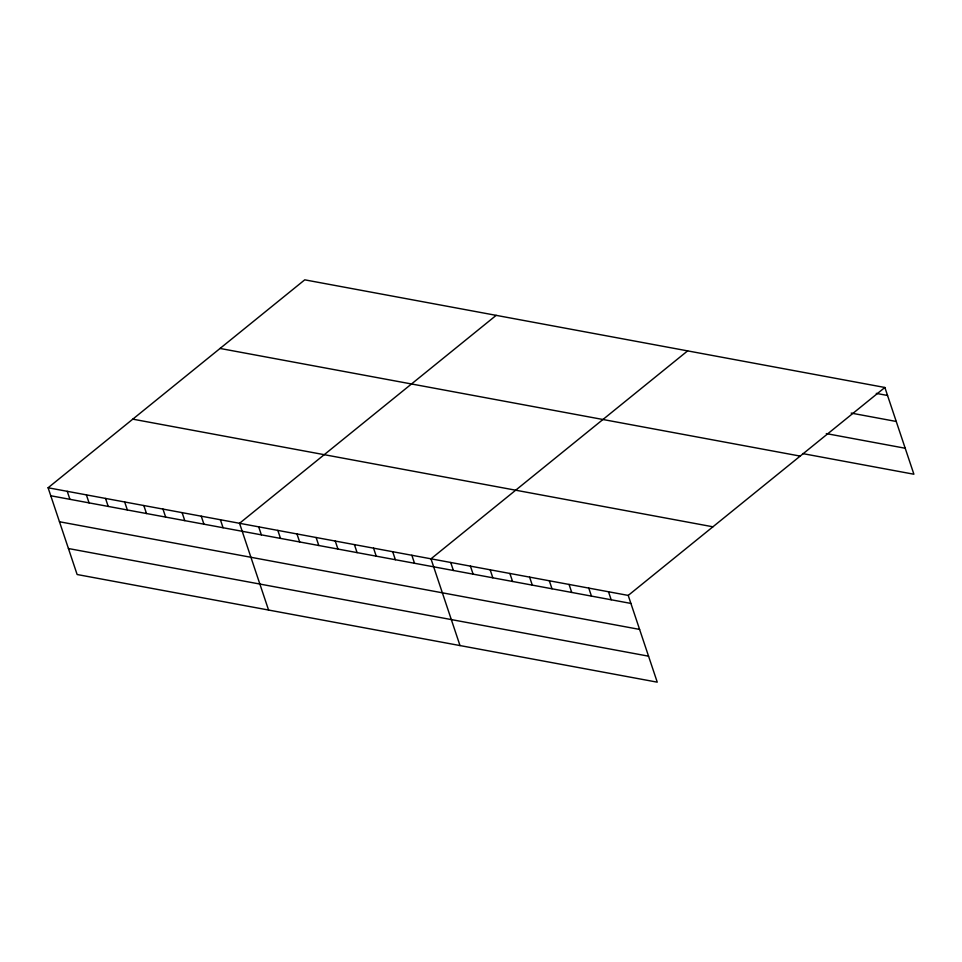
<?xml version="1.0" encoding="UTF-8"?>
<svg xmlns="http://www.w3.org/2000/svg" width="962" height="962" viewBox="0 0 962 962"><rect width="100%" height="100%" fill="white"/><g stroke="black" fill="none" stroke-linecap="round" stroke-linejoin="round"><path stroke-width="1.44" d="M48.1 487.77L628.222 595.418L657.25 682.166L77.128 574.518L48.1 487.77L304.75 279.834L884.872 387.482L913.9 474.23L802.597 453.571M496.188 315.356L239.538 523.304L268.566 610.04M687.638 350.877L430.988 558.826L460.004 645.562M628.222 595.418L884.872 387.482M876.286 393.386L887.553 395.478M851.166 413.095L896.247 421.464M826.31 433.597L905.206 448.244M220.057 348.448L800.18 456.096M132.792 419.155L712.926 526.803M50.782 495.767L630.904 603.427M59.476 521.753L639.598 629.413M68.434 548.532L648.556 656.18M608.501 591.762L611.183 599.759M588.78 588.107L591.45 596.103M569.059 584.439L571.729 592.436M549.326 580.783L552.008 588.78M529.605 577.128L532.287 585.124M509.884 573.46L512.554 581.457M490.163 569.805L492.833 577.801M470.43 566.149L473.112 574.146M450.709 562.481L453.391 570.478M411.844 555.266L414.514 563.263M392.7 551.719L395.37 559.716M373.557 548.172L376.226 556.168M354.413 544.612L357.082 552.609M335.269 541.065L337.939 549.062M316.113 537.505L318.795 545.502M296.969 533.958L299.651 541.955M277.826 530.399L280.507 538.395M258.682 526.851L261.363 534.848M220.394 519.745L223.076 527.741M201.25 516.197L203.932 524.194M182.107 512.638L184.788 520.634M162.963 509.09L165.644 517.087M143.819 505.531L146.501 513.54M124.675 501.984L127.357 509.98M105.531 498.436L108.213 506.433M86.388 494.877L89.069 502.873M67.244 491.329L69.925 499.326"/></g></svg>
